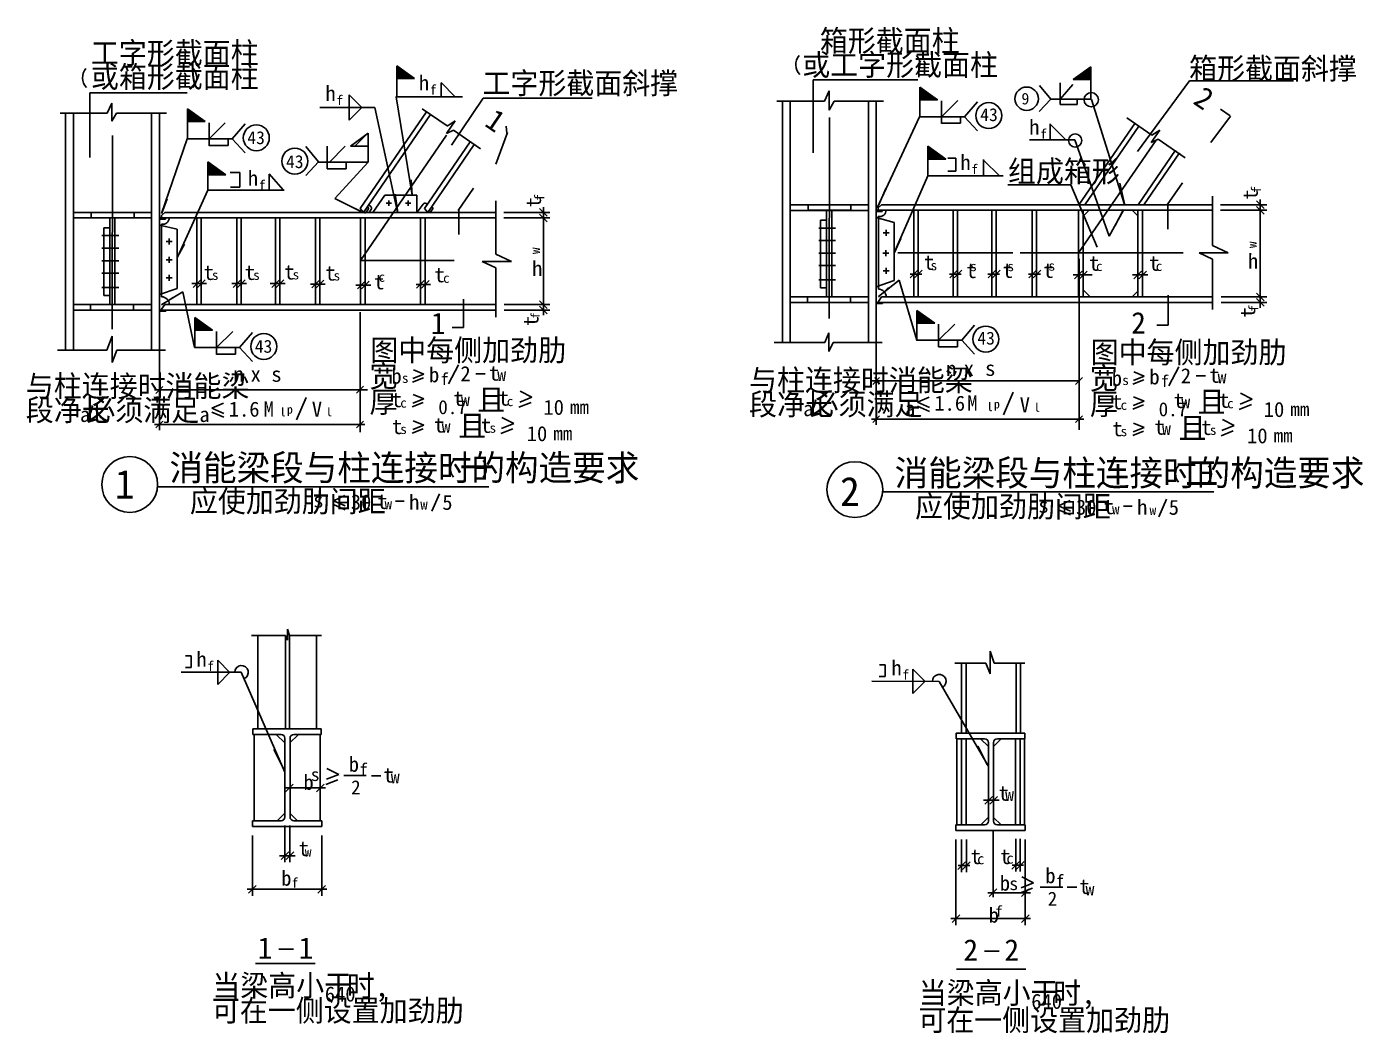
# Model space of a CAD drawing. Header units: metres. Extents: x 2018 to 12105, y 9295 to 13977.
# Drawn here: x 2018 to 8233, y 9295 to 13977 of the extents above; entities that cross this region are included whole.
import ezdxf

# ---------------------------------------------------------------- set-up
doc = ezdxf.new("R2010")
doc.units = ezdxf.units.M
for name, color, linetype in [('BOR', 3, 'Continuous'), ('CENTER', 7, 'Continuous'), ('FRAMING', 2, 'Continuous'), ('HIDDEN', 3, 'Continuous'), ('Z', 4, 'Continuous')]:
    doc.layers.add(name, color=color, linetype=linetype)

# ---------------------------------------------------------------- blocks, each defined once
blk = doc.blocks.new('CC')
blk.add_line((-24.24, 0), (24.24, 0))
at = {"layer": 'FRAMING', "color": 6}
blk.add_line((-17.83, -17.83), (17.83, 17.83), dxfattribs=at)

msp = doc.modelspace()

# ---------------------------------------------------------------- hatches: boundary and pattern name
at = {"layer": 'Z'}
h = msp.add_hatch(dxfattribs=at)
h.set_pattern_fill('ANSI31')
h.paths.add_polyline_path([(3821.42, 13736.11), (3738.55, 13795.72), (3738.55, 13736.11)])
h = msp.add_hatch(dxfattribs=at)
h.set_pattern_fill('ANSI31')
h.paths.add_polyline_path([(6966.12, 13731.72), (6966.12, 13791.36), (6883.22, 13731.72)])
h = msp.add_hatch(dxfattribs=at)
h.set_pattern_fill('ANSI31')
h.paths.add_polyline_path([(6253.55, 13637.18), (6170.68, 13696.79), (6170.68, 13637.18)])
h = msp.add_hatch(dxfattribs=at)
h.set_pattern_fill('ANSI31')
h.paths.add_polyline_path([(2848.07, 13536.15), (2765.2, 13595.76), (2765.2, 13536.15)])
h = msp.add_hatch(dxfattribs=at)
h.set_pattern_fill('ANSI31', scale=50)
h.paths.add_polyline_path([(3523.43, 13422.32), (3606.34, 13422.32), (3606.34, 13481.95)])
h = msp.add_hatch(dxfattribs=at)
h.set_pattern_fill('ANSI31')
h.paths.add_polyline_path([(6291.41, 13361.54), (6208.55, 13421.15), (6208.55, 13361.54)])
h = msp.add_hatch(dxfattribs=at)
h.set_pattern_fill('ANSI31')
h.paths.add_polyline_path([(2861.11, 13288.8), (2943.98, 13288.8), (2861.11, 13348.41)])
h = msp.add_hatch(dxfattribs=at)
h.set_pattern_fill('ANSI31')
h.paths.add_polyline_path([(2882.77, 12565.65), (2799.9, 12625.26), (2799.9, 12565.65)])
h = msp.add_hatch(dxfattribs=at)
h.set_pattern_fill('ANSI31')
h.paths.add_polyline_path([(6240.1, 12597.67), (6157.23, 12657.28), (6157.23, 12597.67)])

# ---------------------------------------------------------------- linework, layer by layer
for p, q in [((3738.55, 13649.6), (3738.55, 13795.75)), ((6966.12, 13639.33), (6966.12, 13791.36)), ((3945.13, 13717.05), (4010.9, 13651.71)), ((3945.15, 13717.03), (3945.15, 13651.71)), ((5675.17, 13390.62), (5675.17, 13730)), ((5675.17, 13730), (6161.3, 13730)), ((5728.44, 13631.59), (5749.1, 13679.64)), ((5749.1, 13679.64), (5749.1, 13589.06)), ((6170.68, 13558.35), (6170.68, 13696.82)), ((6726.6, 13703.68), (6780.29, 13640.75)), ((6823.75, 13715.53), (6823.75, 13640.91)), ((6824.11, 13640.51), (6882.43, 13708.51)), ((7183.68, 13397.42), (7424.35, 13725.32)), ((7424.35, 13725.32), (7908.35, 13725.32)), ((2312.4, 13369.38), (2312.4, 13670.29)), ((2312.4, 13670.29), (2764.24, 13670.29)), ((2392.5, 13574.44), (2414.79, 13622.1)), ((2414.79, 13622.1), (2414.79, 13537.5)), ((3517.44, 13661.03), (3517.44, 13602.77)), ((3517.44, 13661.03), (3575.45, 13602.75)), ((3735.14, 13651.64), (4044.9, 13651.64)), ((3810.92, 13193.66), (3735.92, 13651.77)), ((3993.09, 13425.67), (4139.89, 13645.71)), ((4139.89, 13645.71), (4647.53, 13645.71)), ((5506.23, 13631.59), (5728.44, 13631.59)), ((5749.1, 13589.06), (5772.29, 13631.59)), ((5772.29, 13631.59), (6001.7, 13631.59)), ((6271.71, 13558.35), (6346.97, 13633.51)), ((6271.71, 13632.98), (6271.71, 13558.35)), ((6438.89, 13628.27), (6379.23, 13558.35)), ((6780.29, 13640.75), (6726.35, 13582.25)), ((6966.05, 13639.57), (6779.2, 13639.57)), ((6824.11, 13640.51), (6824.11, 13616.23)), ((6824.11, 13616.23), (6903.09, 13616.23)), ((6903.09, 13616.23), (6903.09, 13639.31)), ((7121.66, 13154.77), (6969.12, 13638.96)), ((2173.41, 13574.44), (2392.5, 13574.44)), ((2414.79, 13537.5), (2436.11, 13574.44)), ((2436.11, 13574.44), (2668.88, 13574.44)), ((2765.2, 13455.12), (2765.2, 13595.79)), ((3637.13, 13601.72), (3381.5, 13601.72)), ((3517.44, 13542.32), (3575.45, 13600.6)), ((3517.44, 13542.32), (3517.44, 13600.58)), ((3743.09, 13115.18), (3637.13, 13601.72)), ((3973.97, 13515.52), (3856.8, 13595.79)), ((5973.3, 13134.05), (6169.56, 13558.35)), ((6169.56, 13558.35), (6379.23, 13558.35)), ((6271.95, 13558.43), (6271.95, 13526.94)), ((6359.82, 13527.89), (6359.82, 13558.43)), ((6379.23, 13558.35), (6439.16, 13493.35)), ((7250.34, 13473.14), (7133.16, 13553.41)), ((2866.23, 13455.12), (2941.49, 13530.28)), ((2866.23, 13529.74), (2866.23, 13455.12)), ((3033.4, 13525.04), (2973.75, 13455.12)), ((4011.21, 13539.03), (3969.67, 13480.94)), ((3969.67, 13480.94), (4002.9, 13496.16)), ((3973.58, 13515.27), (4011.21, 13539.03)), ((4128.1, 13409.93), (4002.5, 13495.97)), ((6271.95, 13527.89), (6359.82, 13527.89)), ((6777.18, 13523.33), (6852.05, 13448.95)), ((6777.21, 13525.11), (6777.21, 13450.48)), ((7287.57, 13496.65), (7246.03, 13438.56)), ((7249.94, 13472.88), (7287.57, 13496.65)), ((2644.75, 13109), (2764.08, 13455.12)), ((2764.08, 13455.12), (2973.75, 13455.12)), ((2866.47, 13455.2), (2866.47, 13423.7)), ((2866.47, 13424.66), (2954.34, 13424.66)), ((2954.34, 13424.66), (2954.34, 13455.2)), ((2973.75, 13455.12), (3033.68, 13390.12)), ((3606.34, 13347.6), (3606.34, 13481.95)), ((6891.93, 13451.7), (6680.86, 13451.7)), ((6891.93, 13451.7), (7050.66, 13003.65)), ((7246.03, 13438.56), (7278.86, 13453.59)), ((7404.46, 13367.55), (7278.86, 13453.59)), ((3315.66, 13419.39), (3375.32, 13349.47)), ((3415.72, 13421.27), (3415.72, 13346.65)), ((3424.23, 13346.04), (3499.49, 13421.21)), ((6208.55, 13282.9), (6208.55, 13421.17)), ((6300.6, 13365.8), (6338.32, 13365.8)), ((6338.32, 13365.8), (6338.32, 13304.57)), ((2861.11, 13216.9), (2861.11, 13348.44)), ((2963.77, 13299.26), (3009.12, 13299.26)), ((3009.12, 13299.26), (3009.12, 13231.29)), ((3375.32, 13349.47), (3315.38, 13284.47)), ((3372.94, 13347.18), (3605.81, 13347.18)), ((3415.83, 13347.2), (3415.83, 13316.66)), ((3415.83, 13316.66), (3503.7, 13316.66)), ((3605.81, 13347.18), (3451.32, 13178.41)), ((3503.7, 13316.66), (3503.7, 13347.2)), ((6338.32, 13304.57), (6300.6, 13304.57)), ((6467.69, 13357.08), (6542.56, 13282.7)), ((6467.72, 13358.86), (6467.72, 13284.24)), ((3145.13, 13292.56), (3211.41, 13217.76)), ((3145.29, 13291.7), (3145.29, 13217.08)), ((6051.76, 12925.1), (6208.42, 13283.03)), ((6558.36, 13282.9), (6208.55, 13282.9)), ((6580.17, 13241.72), (6873.23, 13241.72)), ((6873.23, 13241.72), (6995.05, 12951.04)), ((2720.18, 12905.59), (2860.47, 13217.08)), ((2860.47, 13217.08), (3215.98, 13217.08)), ((3009.12, 13231.29), (2966.29, 13231.29)), ((3572.61, 13118.06), (3451.32, 13178.41)), ((7532.03, 13189.42), (7532.03, 12959.11)), ((3689.65, 13156.69), (3715.11, 13156.69)), ((3702.36, 13169.42), (3702.36, 13143.96)), ((3778.77, 13156.69), (3804.23, 13156.69)), ((3791.59, 13169.42), (3791.59, 13143.96)), ((4199.2, 13166.7), (4199.2, 12918.83)), ((4236.63, 13113.75), (4451.12, 13113.75)), ((4421.12, 13114.75), (4421.12, 13115.75)), ((4421.12, 13113.75), (4421.12, 13087.9)), ((7050.66, 13003.65), (7117.9, 13123.71)), ((7569.46, 13149.29), (7783.95, 13149.29)), ((7569.46, 13123.44), (7783.95, 13123.44)), ((7753.95, 13150.29), (7753.95, 13151.29)), ((7753.95, 13149.29), (7753.95, 13123.44)), ((7753.95, 13122.44), (7753.95, 12721.38)), ((7753.95, 13122.44), (7753.95, 13121.44)), ((4236.63, 13087.9), (4451.12, 13087.9)), ((4421.12, 13086.9), (4421.12, 12685.84)), ((4421.12, 13086.9), (4421.12, 13085.9)), ((2681.04, 12992.32), (2681.04, 12964.47)), ((6000.12, 13017.91), (6027.97, 13017.91)), ((6014.08, 13031.88), (6014.08, 13004.03)), ((2667.07, 12978.36), (2694.93, 12978.36)), ((6013.24, 12938.51), (6013.24, 12910.65)), ((7532.03, 12959.11), (7604.49, 12924.93)), ((2667.07, 12892.6), (2694.93, 12892.6)), ((2681.04, 12906.57), (2681.04, 12878.71)), ((4136.49, 12884.65), (4199.2, 12856.16)), ((4271.66, 12884.65), (4136.49, 12884.65)), ((4199.2, 12918.83), (4271.66, 12884.65)), ((5999.27, 12924.54), (6027.13, 12924.54)), ((6911.04, 12897.24), (6911.04, 12102.46)), ((7604.49, 12924.93), (7469.32, 12924.93)), ((7469.32, 12924.93), (7532.03, 12896.44)), ((7532.03, 12896.44), (7532.03, 12661.08)), ((2666.83, 12808.96), (2694.68, 12808.96)), ((2680.79, 12822.93), (2680.79, 12795.07)), ((4199.2, 12856.16), (4199.2, 12625.53)), ((6000.37, 12842), (6028.22, 12842)), ((6014.33, 12855.96), (6014.33, 12828.11)), ((6126.3, 12826.62), (6180.81, 12826.62)), ((6165.46, 12827.14), (6166.46, 12827.14)), ((6309.1, 12826.62), (6363.61, 12826.62)), ((6326.61, 12827.14), (6325.61, 12827.14)), ((6348.65, 12827.14), (6349.65, 12827.14)), ((6487.55, 12826.62), (6542.06, 12826.62)), ((6676.87, 12826.62), (6731.38, 12826.62)), ((6972.61, 12822.8), (6924.12, 12822.8)), ((6927.32, 12822.8), (6926.32, 12822.8)), ((6928.32, 12822.8), (6948.36, 12822.8)), ((6949.36, 12822.8), (6950.36, 12822.8)), ((7231.31, 12822.8), (7182.82, 12822.8)), ((7186.02, 12822.8), (7185.02, 12822.8)), ((7187.02, 12822.8), (7207.06, 12822.8)), ((7208.06, 12822.8), (7209.06, 12822.8)), ((2646.15, 12685.85), (2744.22, 12744.24)), ((2744.22, 12744.24), (2798.78, 12484.62)), ((2785.44, 12782.68), (2833.93, 12782.68)), ((2853.97, 12782.68), (2805.48, 12782.68)), ((2808.68, 12782.68), (2807.68, 12782.68)), ((2809.68, 12782.68), (2829.73, 12782.68)), ((2811.61, 12782.68), (2810.61, 12782.68)), ((2812.61, 12782.68), (2832.66, 12782.68)), ((2830.73, 12782.68), (2831.73, 12782.68)), ((2833.66, 12782.68), (2834.66, 12782.68)), ((2972.42, 12782.68), (3020.91, 12782.68)), ((3040.95, 12782.68), (2992.46, 12782.68)), ((2995.67, 12782.68), (2994.67, 12782.68)), ((2996.67, 12782.68), (3016.71, 12782.68)), ((2998.6, 12782.68), (2997.6, 12782.68)), ((2999.6, 12782.68), (3019.64, 12782.68)), ((3017.71, 12782.68), (3018.71, 12782.68)), ((3020.64, 12782.68), (3021.64, 12782.68)), ((3150.98, 12782.68), (3199.47, 12782.68)), ((3219.51, 12782.68), (3171.02, 12782.68)), ((3174.23, 12782.68), (3173.23, 12782.68)), ((3175.23, 12782.68), (3195.27, 12782.68)), ((3177.16, 12782.68), (3176.16, 12782.68)), ((3178.16, 12782.68), (3198.2, 12782.68)), ((3196.27, 12782.68), (3197.27, 12782.68)), ((3199.2, 12782.68), (3200.2, 12782.68)), ((3361.47, 12780.41), (3360.47, 12780.41)), ((3362.47, 12780.41), (3382.51, 12780.41)), ((3383.51, 12780.41), (3384.51, 12780.41)), ((3549.17, 12775.23), (3597.66, 12775.23)), ((3617.71, 12775.23), (3569.22, 12775.23)), ((3572.42, 12775.23), (3571.42, 12775.23)), ((3573.42, 12775.23), (3593.46, 12775.23)), ((3594.46, 12775.23), (3595.46, 12775.23)), ((3829.37, 12778.63), (3877.86, 12778.63)), ((3848.07, 12778.63), (3847.07, 12778.63)), ((3895.73, 12778.63), (3847.24, 12778.63)), ((3849.07, 12778.63), (3869.11, 12778.63)), ((3870.11, 12778.63), (3871.11, 12778.63)), ((5978.97, 12721.87), (6075.28, 12797.61)), ((6075.28, 12797.61), (6157.23, 12518.83)), ((4238.97, 12684.84), (4451.12, 12684.84)), ((4421.12, 12685.84), (4421.12, 12686.84)), ((4421.12, 12684.84), (4421.12, 12658.99)), ((5967.87, 12700.99), (5967.87, 12302.44)), ((5967.87, 12700.99), (5967.87, 12124.52)), ((7571.8, 12720.38), (7783.95, 12720.38)), ((7571.8, 12694.53), (7783.95, 12694.53)), ((7753.95, 12721.38), (7753.95, 12722.38)), ((7753.95, 12720.38), (7753.95, 12694.53)), ((7753.95, 12693.53), (7753.95, 12692.53)), ((2635.04, 12665.45), (2635.04, 12099.95)), ((2635.04, 12665.45), (2635.04, 12260.59)), ((2799.9, 12484.62), (2799.9, 12625.29)), ((3569.28, 12649.23), (3569.28, 12091.19)), ((4238.97, 12658.99), (4451.12, 12658.99)), ((4421.12, 12657.99), (4421.12, 12656.99)), ((6157.23, 12518.83), (6157.23, 12657.3)), ((2900.93, 12484.62), (2976.18, 12559.78)), ((2900.93, 12559.24), (2900.93, 12484.62)), ((3068.1, 12554.54), (3008.44, 12484.62)), ((5728.77, 12508.48), (5747.61, 12553.17)), ((5747.61, 12553.17), (5747.61, 12466.65)), ((6258.26, 12518.83), (6333.51, 12594)), ((6258.26, 12593.46), (6258.26, 12518.83)), ((6425.43, 12588.75), (6365.77, 12518.83)), ((2390.46, 12472.94), (2416.34, 12537.92)), ((2416.34, 12537.92), (2416.34, 12415.07)), ((5493.98, 12508.48), (5728.77, 12508.48)), ((5747.61, 12466.65), (5768.31, 12508.48)), ((5768.31, 12508.48), (5996.06, 12508.48)), ((6156.11, 12518.83), (6365.77, 12518.83)), ((6258.5, 12518.91), (6258.5, 12487.42)), ((6346.37, 12488.37), (6346.37, 12518.91)), ((6365.77, 12518.83), (6425.71, 12453.83)), ((2161.15, 12472.94), (2390.46, 12472.94)), ((2416.34, 12415.07), (2437.05, 12472.94)), ((2437.05, 12472.94), (2663.23, 12472.94)), ((2798.78, 12484.62), (3008.44, 12484.62)), ((2901.17, 12484.7), (2901.17, 12453.2)), ((2901.17, 12454.16), (2989.04, 12454.16)), ((2989.04, 12454.16), (2989.04, 12484.7)), ((3008.44, 12484.62), (3068.38, 12419.62)), ((6258.5, 12488.37), (6346.37, 12488.37)), ((3816.07, 12381.53), (3865.15, 12361.18)), ((7165.38, 12371.6), (7214.46, 12351.24)), ((3863.02, 12344.22), (3812.26, 12323.94)), ((3865.15, 12361.18), (3814.38, 12340.89)), ((5968.77, 12329.44), (6151.94, 12329.44)), ((6131.02, 12329.44), (6910.02, 12329.44)), ((7212.33, 12334.29), (7161.56, 12314)), ((7214.46, 12351.24), (7163.69, 12330.96)), ((2635.94, 12287.59), (3603.01, 12287.59)), ((3864.14, 12245.89), (3813.37, 12225.6)), ((3815.07, 12266.24), (3864.14, 12245.89)), ((4367.09, 12253.91), (4310.69, 12231.37)), ((4312.56, 12282.1), (4367.09, 12253.91)), ((6160.06, 12230.27), (6214.17, 12254.33)), ((7164.37, 12256.31), (7213.45, 12235.95)), ((7716.4, 12243.97), (7659.99, 12221.43)), ((7661.87, 12272.16), (7716.4, 12243.97)), ((2879.56, 12202.52), (2933.67, 12226.57)), ((2934.67, 12178.28), (2879.56, 12202.52)), ((2934.67, 12160.24), (2879.56, 12184.47)), ((3862.02, 12228.93), (3811.25, 12208.65)), ((4363.34, 12229.5), (4306.93, 12206.96)), ((6215.17, 12206.04), (6160.06, 12230.27)), ((6215.17, 12188), (6160.06, 12212.23)), ((7211.32, 12219), (7160.56, 12198.71)), ((7213.45, 12235.95), (7162.68, 12215.67)), ((7712.64, 12219.57), (7656.24, 12197.03)), ((2635.94, 12126.95), (3575.24, 12126.95)), ((3864.14, 12123.34), (3813.37, 12103.06)), ((3815.07, 12143.7), (3864.14, 12123.34)), ((4282.69, 12131.36), (4226.28, 12108.83)), ((4228.16, 12159.55), (4282.69, 12131.36)), ((5968.77, 12151.52), (6889.2, 12151.52)), ((7164.37, 12133.77), (7213.45, 12113.41)), ((7631.99, 12121.43), (7575.59, 12098.89)), ((7577.46, 12149.62), (7631.99, 12121.43)), ((3862.02, 12106.39), (3811.25, 12086.1)), ((4278.93, 12106.96), (4222.52, 12084.42)), ((7211.32, 12096.45), (7160.56, 12076.17)), ((7213.45, 12113.41), (7162.68, 12093.12)), ((7628.24, 12097.02), (7571.83, 12074.48)), ((3444.1, 11772.39), (3498.21, 11796.45)), ((3499.21, 11748.16), (3444.1, 11772.39)), ((3499.21, 11730.12), (3444.1, 11754.35)), ((6815.73, 11748.46), (6869.84, 11772.52)), ((6870.84, 11724.23), (6815.73, 11748.46)), ((6870.84, 11706.19), (6815.73, 11730.42)), ((3063.33, 11144.73), (3221.51, 11144.73)), ((3221.51, 11144.73), (3231.3, 11123.85)), ((3231.3, 11123.85), (3230.96, 11174.65)), ((3230.96, 11174.65), (3240.02, 11144.73)), ((3240.02, 11144.73), (3388.71, 11144.73)), ((6497.69, 11071.65), (6516.95, 11016.38)), ((6498.03, 10966.68), (6497.69, 11071.65)), ((2782.49, 11050.34), (2756.7, 11050.27)), ((2782.49, 10995.78), (2782.49, 11050.34)), ((2906.57, 11030.48), (2963.3, 10973.57)), ((2906.57, 10973.57), (2906.57, 11030.48)), ((6010.52, 11009.43), (5982.87, 11009.43)), ((6010.52, 10954.87), (6010.52, 11009.43)), ((6334.39, 11016.38), (6477.3, 11016.38)), ((6477.3, 11016.38), (6498.03, 10966.68)), ((6516.95, 11016.38), (6659.77, 11016.38)), ((2735.83, 10974.35), (3015.21, 10974.12)), ((2756.03, 10995.92), (2782.49, 10995.78)), ((2906.57, 10917.61), (2963.3, 10974.52)), ((2906.57, 10974.52), (2906.57, 10917.61)), ((3015.21, 10974.12), (3218.83, 10509.35)), ((5982.2, 10954.87), (6010.52, 10954.87)), ((6138.5, 10988.41), (6195.23, 10931.5)), ((6138.5, 10931.5), (6138.5, 10988.41)), ((5948.51, 10932.12), (6260.55, 10932.05)), ((6138.5, 10875.54), (6195.23, 10932.45)), ((6138.5, 10932.45), (6138.5, 10875.54)), ((6260.55, 10932.05), (6488.23, 10539.39)), ((3414.36, 10527.07), (3468.89, 10498.88)), ((3465.13, 10474.47), (3408.73, 10451.93)), ((3468.89, 10498.88), (3412.48, 10476.34)), ((3241.07, 10436.39), (3382.01, 10436.39)), ((6490.07, 10378.95), (6489.07, 10378.95)), ((6491.07, 10378.95), (6514.87, 10378.95)), ((6515.87, 10378.95), (6516.87, 10378.95)), ((3218.67, 10260.89), (3218.67, 10090.94)), ((3242.32, 10260.89), (3242.32, 10090.94)), ((3067.99, 10215.32), (3067.99, 9934.69)), ((3389.92, 10215.32), (3389.92, 9934.69)), ((6339.05, 10195.6), (6339.05, 9798.08)), ((6365.02, 10195.73), (6365.02, 10044.95)), ((6387.76, 10195.73), (6387.76, 10044.95)), ((6512.51, 10241.37), (6512.51, 9927.41)), ((6617.12, 10199.52), (6617.12, 10046.84)), ((6637.97, 10199.52), (6637.97, 10046.84)), ((6660.97, 10195.6), (6660.97, 9798.08)), ((3217.67, 10120.94), (3216.67, 10120.94)), ((3218.67, 10120.94), (3242.32, 10120.94)), ((3243.32, 10120.94), (3244.32, 10120.94)), ((6348.46, 10074.95), (6389.26, 10074.95)), ((6364.02, 10074.95), (6363.02, 10074.95)), ((6404, 10074.95), (6363.52, 10074.95)), ((6365.02, 10074.95), (6387.76, 10074.95)), ((6388.76, 10074.95), (6389.76, 10074.95)), ((6599.81, 10076.84), (6641.37, 10076.84)), ((6652.83, 10076.84), (6613.73, 10076.84)), ((6616.12, 10076.84), (6615.12, 10076.84)), ((6617.12, 10076.84), (6637.97, 10076.84)), ((6638.97, 10076.84), (6639.97, 10076.84)), ((6644.67, 10022.64), (6699.2, 9994.45)), ((3068.99, 9964.69), (3388.92, 9964.69)), ((6510.26, 9948.32), (6659.97, 9948.32)), ((6695.44, 9970.04), (6639.04, 9947.5)), ((6699.2, 9994.45), (6642.79, 9971.91)), ((6340.05, 9828.08), (6659.97, 9828.08))]:
    msp.add_line(p, q)
msp.add_lwpolyline([(7079.22, 13052.93), (7117.9, 13126.26)])
for centre, radius in [((6667.72, 13642.29), 54.31), ((6491.28, 13563.77), 60.34), ((6967.9, 13637.54), 33.18), ((3085.79, 13460.53), 60.34), ((6893.18, 13448.13), 30.64), ((3264.99, 13352.01), 60.34), ((6477.82, 12524.25), 60.34), ((3120.49, 12490.03), 60.34)]:
    msp.add_circle(centre, radius)
for centre, radius, start, end in [((5660.05, 13799.92), 65.85, 139.31, 223.63), ((6105.65, 13799.92), 65.85, 316.37, 40.69), ((2343.71, 13740.22), 65.85, 139.31, 223.63), ((2742.88, 13740.22), 65.85, 316.37, 40.69), ((3017.24, 10974.14), 31.44, 290.25, 180), ((6261.28, 10932.48), 31.8, 298.57, 180.77)]:
    msp.add_arc(centre, radius, start, end)
at = {"layer": 'BOR'}
for centre in [(2497.23, 11847.83), (5868.87, 11823.9)]:
    msp.add_circle(centre, 129.85, dxfattribs=at)
at = {"layer": 'CENTER'}
for p, q in [((5750.49, 13554.53), (5749.03, 12619.42)), ((2417.62, 13471.78), (2416.19, 12569.87)), ((3570.11, 12889.6), (3969.56, 13472.98)), ((6908.05, 12925.14), (7269.09, 13449.12)), ((3569.62, 12889.6), (4006.15, 12889.6)), ((6068.2, 12925.14), (6602.63, 12925.14)), ((6636.82, 12925.14), (7394.95, 12925.14))]:
    msp.add_line(p, q, dxfattribs=at)
at = {"layer": 'FRAMING'}
for p, q in [((5532.25, 13631.59), (5532.25, 12506.84)), ((5968.19, 13631.59), (5968.19, 12506.84)), ((2199.42, 13574.44), (2199.42, 12471.29)), ((2235.87, 13574.44), (2235.87, 12471.29)), ((2598.91, 13574.44), (2598.91, 12471.29)), ((2635.36, 13574.44), (2635.36, 12471.29)), ((3877.25, 13581.71), (3568.83, 13132.3)), ((3895.75, 13568.89), (3583.85, 13113.8)), ((4253.9, 13485.93), (4198.95, 13338.28)), ((4250.48, 13482.52), (4248.13, 13514.31)), ((7170.46, 13527.86), (6910.69, 13149.34)), ((4080.87, 13441.94), (3867.92, 13131.17)), ((4099.43, 13429.22), (3883.34, 13113.8)), ((7378.68, 13391), (7213.12, 13149.34)), ((3627.77, 13113.74), (3683.41, 13193.66)), ((3832.24, 13193.66), (3683.41, 13193.66)), ((3832.24, 13113.74), (3832.24, 13193.66)), ((4095.58, 13225.59), (4024.87, 13122.54)), ((2236.32, 13113.42), (2597.96, 13113.42)), ((2311.3, 13113.4), (2517.93, 13113.4)), ((2318.27, 13087.61), (2318.27, 13113.4)), ((2517.93, 13113.4), (2517.93, 13087.61)), ((2644.95, 13098.95), (2659.88, 13113.8)), ((2659.76, 13113.8), (4199.2, 13113.8)), ((3584.42, 13113.44), (3568.83, 13132.3)), ((3609.51, 13133.5), (3596.12, 13113.44)), ((3601.58, 13139.66), (3609.51, 13133.5)), ((3607.84, 13148.73), (3618.03, 13140.84)), ((3620.13, 13127.23), (3611.34, 13114.55)), ((3861.56, 13152.43), (3833.49, 13113.91)), ((3884.1, 13113.38), (3867.92, 13131.17)), ((3881.54, 13150.69), (3875.13, 13154.9)), ((3908.1, 13133.47), (3894.71, 13113.4)), ((3900.56, 13139.32), (3908.1, 13133.47)), ((4027.67, 13124.89), (4027.67, 13010.07)), ((5644.13, 13148.94), (5850.76, 13148.94)), ((5651.09, 13123.15), (5651.09, 13148.94)), ((5850.76, 13123.15), (5651.09, 13123.15)), ((5737.13, 13122.43), (5737.13, 12720.55)), ((5761.02, 13122.43), (5761.02, 12720.55)), ((5850.76, 13148.94), (5850.76, 13123.15)), ((5968.19, 13123.92), (5996.44, 13123.92)), ((5996.44, 13118.34), (5968.19, 13118.34)), ((5977.77, 13134.49), (5992.7, 13149.34)), ((5977.77, 13123.97), (5977.77, 13134.49)), ((5978.04, 13123.93), (7532.03, 13123.93)), ((5992.59, 13149.34), (7532.03, 13149.34)), ((5996.44, 13123.92), (5996.44, 13118.34)), ((6142.38, 13123.93), (6142.38, 12721.29)), ((6162.65, 13123.93), (6162.65, 12721.18)), ((6325.99, 13123.93), (6325.99, 12721.29)), ((6346.26, 13123.93), (6346.26, 12721.18)), ((6505.26, 13123.93), (6505.26, 12721.29)), ((6525.53, 13123.93), (6525.53, 12721.18)), ((6693.53, 13123.93), (6693.53, 12721.29)), ((6713.8, 13123.93), (6713.8, 12721.18)), ((6909.38, 13123.93), (6909.38, 12721.29)), ((6931.14, 13123.93), (6931.14, 12721.18)), ((6957.56, 13123.83), (6931.39, 13097.68)), ((7158.17, 13123.83), (7184.21, 13097.81)), ((7184.21, 13123.93), (7184.21, 12720.31)), ((7206.97, 13123.93), (7206.97, 12720.31)), ((2236.32, 13087.49), (2597.96, 13087.49)), ((2517.93, 13087.61), (2318.27, 13087.61)), ((2404.3, 13086.89), (2404.3, 12685.01)), ((2428.19, 13086.89), (2428.19, 12685.01)), ((2635.16, 13054.29), (2718.63, 13036.28)), ((2636.06, 13088.38), (2663.61, 13088.38)), ((2663.61, 13082.8), (2636.08, 13082.8)), ((2644.95, 13088.43), (2644.95, 13098.95)), ((2645.07, 13058.97), (2645.07, 13054.54)), ((2645.21, 13088.39), (4199.2, 13088.39)), ((2663.61, 13088.38), (2663.61, 13082.8)), ((2809.55, 13088.39), (2809.55, 12685.75)), ((2829.82, 13088.39), (2829.82, 12685.64)), ((2995.95, 13088.39), (2995.95, 12684.77)), ((3016.22, 13088.39), (3016.22, 12684.77)), ((3175.22, 13088.39), (3175.22, 12684.77)), ((3195.49, 13088.39), (3195.49, 12684.77)), ((3360.7, 13088.39), (3360.7, 12685.75)), ((3380.98, 13088.39), (3380.98, 12685.64)), ((3570.16, 13084.99), (3570.16, 12684.77)), ((3591.91, 13084.99), (3591.91, 12684.77)), ((3848.88, 13088.39), (3848.88, 12684.77)), ((3871.64, 13088.39), (3871.64, 12684.77)), ((5709.44, 13077.67), (5709.44, 12762.44)), ((5737.65, 13077.67), (5709.44, 13077.67)), ((5967.98, 13089.83), (6051.45, 13066.42)), ((5977.89, 13094.51), (5977.89, 13090.08)), ((6051.45, 13066.42), (6051.45, 12796.82)), ((2368.29, 13005.33), (2446.39, 13005.33)), ((2376.61, 13042.13), (2376.61, 12726.9)), ((2404.82, 13042.13), (2376.61, 13042.13)), ((2718.63, 13036.28), (2718.63, 12760.13)), ((5701.12, 13040.88), (5779.22, 13040.88)), ((2368.29, 12947.01), (2446.39, 12947.01)), ((5701.12, 12982.56), (5779.22, 12982.56)), ((2368.29, 12888.69), (2446.39, 12888.69)), ((5701.12, 12924.24), (5779.22, 12924.24)), ((5701.12, 12865.92), (5779.22, 12865.92)), ((2368.29, 12830.37), (2446.39, 12830.37)), ((6125.69, 12809.31), (6161.36, 12844.98)), ((6181.85, 12844.98), (6146.18, 12809.31)), ((6309.77, 12809.31), (6345.44, 12844.98)), ((6365.48, 12844.98), (6329.82, 12809.31)), ((6488.6, 12809.31), (6524.27, 12844.98)), ((6544.31, 12844.98), (6508.64, 12809.31)), ((6677.46, 12809.31), (6713.13, 12844.98)), ((6733.17, 12844.98), (6697.51, 12809.31)), ((6949.09, 12840.64), (6913.42, 12804.97)), ((7224.9, 12840.64), (7189.23, 12804.97)), ((2368.29, 12763.53), (2446.39, 12763.53)), ((2635.16, 12731.36), (2718.63, 12760.13)), ((2791.85, 12764.85), (2827.52, 12800.52)), ((2847.56, 12800.52), (2811.89, 12764.85)), ((2978.83, 12764.85), (3014.5, 12800.52)), ((3034.54, 12800.52), (2998.87, 12764.85)), ((3157.39, 12764.85), (3193.06, 12800.52)), ((3213.1, 12800.52), (3177.43, 12764.85)), ((3555.58, 12757.4), (3591.25, 12793.07)), ((3611.3, 12793.07), (3575.63, 12757.4)), ((3831.23, 12760.8), (3866.9, 12796.47)), ((3889.32, 12796.47), (3853.65, 12760.8)), ((5701.12, 12799.07), (5779.22, 12799.07)), ((5709.44, 12762.44), (5736.56, 12762.44)), ((5967.98, 12766.9), (6051.45, 12796.82)), ((5978.16, 12766.46), (5978.16, 12756.58)), ((6963.19, 12720.94), (6931.14, 12752.97)), ((7157.52, 12720.29), (7183.56, 12746.32)), ((2235.96, 12684.5), (2599.19, 12684.5)), ((2315.67, 12685.03), (2515.33, 12685.03)), ((2315.67, 12659.23), (2315.67, 12685.03)), ((2376.61, 12726.9), (2403.73, 12726.9)), ((2515.33, 12685.03), (2515.33, 12659.23)), ((2645.33, 12730.92), (2645.33, 12721.04)), ((2645.33, 12663.1), (2659.79, 12684.74)), ((2659.79, 12684.74), (2659.82, 12684.77)), ((2659.82, 12684.77), (4199.2, 12684.77)), ((4049.95, 12709.47), (4049.95, 12578.36)), ((5648.5, 12694.77), (5648.5, 12720.57)), ((5648.5, 12720.57), (5848.16, 12720.57)), ((5848.16, 12694.77), (5648.5, 12694.77)), ((5848.16, 12720.57), (5848.16, 12694.77)), ((5968.19, 12694.96), (5997.96, 12694.96)), ((5997.96, 12689.3), (5968.19, 12689.3)), ((5977.89, 12694.9), (7532.03, 12694.9)), ((5978.16, 12698.64), (5992.62, 12720.28)), ((5978.16, 12694.96), (5978.16, 12698.64)), ((5992.62, 12720.28), (5992.64, 12720.31)), ((5992.64, 12720.31), (7532.03, 12720.31)), ((5997.96, 12694.96), (5997.96, 12689.3)), ((2235.96, 12659.03), (2599.19, 12659.03)), ((2515.33, 12659.23), (2315.67, 12659.23)), ((2636.06, 12659.42), (2665.13, 12659.42)), ((2665.13, 12653.75), (2636.19, 12653.75)), ((2645.07, 12659.36), (4199.2, 12659.36)), ((2645.33, 12659.42), (2645.33, 12663.1)), ((2665.13, 12659.42), (2665.13, 12653.75)), ((4049.09, 12578.19), (3997.2, 12578.19)), ((3552.34, 12272.82), (3584.45, 12304.92)), ((6894.99, 12313.56), (6927.09, 12345.67)), ((2626.36, 11837.47), (4166.78, 11837.47)), ((5998, 11813.54), (7538.42, 11813.54)), ((3093.19, 10711.37), (3093.19, 11144.73)), ((3365.94, 10711.37), (3365.94, 11144.73)), ((6364.24, 10691.66), (6364.24, 11016.38)), ((6639.38, 10692.85), (6639.38, 11017.57)), ((3068.99, 10711.37), (3068.99, 10684.89)), ((3068.99, 10711.37), (3387.33, 10711.37)), ((3073.36, 10711.37), (3384.88, 10711.37)), ((3387.33, 10711.37), (3387.33, 10684.89)), ((6340.05, 10691.66), (6340.05, 10665.17)), ((6340.05, 10691.66), (6658.38, 10691.66)), ((6344.42, 10691.66), (6655.94, 10691.66)), ((6658.38, 10691.66), (6658.38, 10665.17)), ((3068.99, 10684.89), (3200.81, 10684.89)), ((3075.57, 10684.89), (3075.57, 10283.62)), ((3218.3, 10645.27), (3179.76, 10683.65)), ((3218.47, 10667.23), (3218.47, 10300.49)), ((3242.44, 10645.27), (3280.98, 10683.65)), ((3242.58, 10667.23), (3242.58, 10300.49)), ((3260.24, 10684.89), (3387.33, 10684.89)), ((3382.88, 10684.89), (3382.88, 10283.62)), ((6340.05, 10665.17), (6471.87, 10665.17)), ((6342.83, 10665.17), (6342.83, 10263.9)), ((6489.52, 10629.44), (6453.76, 10665.17)), ((6489.52, 10647.51), (6489.52, 10280.77)), ((6513.47, 10629.38), (6549.28, 10665.17)), ((6513.64, 10647.51), (6513.64, 10280.77)), ((6531.3, 10665.17), (6658.38, 10665.17)), ((6657.73, 10665.17), (6657.73, 10263.9)), ((3218.33, 10318.21), (3184.63, 10284.53)), ((3242.41, 10318.21), (3276.12, 10284.53)), ((3068.04, 10283.62), (3068.04, 10257.13)), ((3068.04, 10283.62), (3200.81, 10283.62)), ((3068.04, 10257.13), (3390.01, 10257.13)), ((3260.24, 10283.62), (3390.01, 10283.62)), ((3390.01, 10283.62), (3390.01, 10257.13)), ((6339.1, 10263.9), (6339.1, 10237.41)), ((6339.1, 10263.9), (6471.87, 10263.9)), ((6488.35, 10298.21), (6454.02, 10263.9)), ((6513.47, 10299.31), (6548.91, 10263.9)), ((6531.3, 10263.9), (6661.07, 10263.9)), ((6661.07, 10263.9), (6661.07, 10237.41)), ((6339.1, 10237.41), (6661.07, 10237.41)), ((6347.18, 10057.11), (6382.85, 10092.78)), ((6405.6, 10092.78), (6369.93, 10057.11)), ((6599.29, 10059.01), (6634.96, 10094.68)), ((6655.81, 10094.68), (6620.14, 10059.01)), ((3081.93, 9619.66), (3359.39, 9619.66)), ((6341.49, 9593.61), (6663.85, 9593.61))]:
    msp.add_line(p, q, dxfattribs=at)
for centre, radius, start, end in [((3581.54, 13100.42), 15, 31.86, 63.48), ((3611.91, 13132.93), 10, 325.28, 52.24), ((3869.64, 13146.54), 10, 56.7, 143.91), ((5983.35, 13125.12), 31.09, 259.89, 357.81), ((2650.52, 13089.58), 31.09, 259.89, 357.81), ((5978.16, 12720.28), 36.3, 0.04, 90), ((2645.33, 12684.74), 36.3, 0.04, 90), ((3200.81, 10667.23), 17.66, 0, 90), ((3260.24, 10667.23), 17.66, 90, 180), ((6471.87, 10647.51), 17.66, 0, 90), ((6531.3, 10647.51), 17.66, 90, 180), ((3200.81, 10301.27), 17.66, 270, 0), ((3260.24, 10301.27), 17.66, 180, 270), ((6471.87, 10281.55), 17.66, 270, 0), ((6531.3, 10281.55), 17.66, 180, 270)]:
    msp.add_arc(centre, radius, start, end, dxfattribs=at)
at = {"layer": 'HIDDEN'}
for p, q in [((5568.7, 13631.59), (5568.7, 12506.84)), ((5931.74, 13631.59), (5931.74, 12506.84)), ((7189.08, 13515.1), (6938.41, 13149.34)), ((7360.11, 13403.72), (7185.81, 13149.34)), ((5569.15, 13148.97), (5930.79, 13148.97)), ((5569.15, 13123.04), (5930.79, 13123.04)), ((2645.44, 13054.54), (2645.44, 12730.32)), ((5978.27, 13090.08), (5978.27, 12765.86)), ((5568.78, 12720.04), (5932.01, 12720.04)), ((5568.78, 12694.57), (5932.01, 12694.57)), ((3221.39, 10713.2), (3221.39, 11144.73)), ((3240.01, 10713.2), (3240.01, 11144.73)), ((6386.24, 10694.68), (6386.24, 11017.57)), ((6618.28, 10693.76), (6618.28, 11016.65)), ((6364.58, 10663.1), (6364.58, 10261.85)), ((6386.28, 10663.1), (6386.28, 10261.85)), ((6616.31, 10663.1), (6616.31, 10261.85)), ((6638.01, 10663.1), (6638.01, 10261.85))]:
    msp.add_line(p, q, dxfattribs=at)
at = {"layer": 'Z'}
for p, q in [((3738.52, 13795.75), (3821.42, 13736.11)), ((3821.42, 13736.11), (3738.52, 13736.11)), ((6966.12, 13791.36), (6883.22, 13731.72)), ((6170.65, 13696.82), (6253.55, 13637.18)), ((6883.22, 13731.72), (6966.12, 13731.72)), ((6253.55, 13637.18), (6170.65, 13637.18)), ((2765.17, 13595.79), (2848.07, 13536.15)), ((7616.14, 13561.53), (7523.84, 13439.37)), ((7614.33, 13562.03), (7568.66, 13594.33)), ((2848.07, 13536.15), (2765.17, 13536.15)), ((3606.34, 13481.95), (3523.43, 13422.32)), ((3523.43, 13422.32), (3606.34, 13422.32)), ((6208.51, 13421.17), (6291.41, 13361.54)), ((6291.41, 13361.54), (6208.51, 13361.54)), ((2861.08, 13348.44), (2943.98, 13288.8)), ((2943.98, 13288.8), (2861.08, 13288.8)), ((7391.51, 13251.46), (7320.8, 13148.41)), ((7323.6, 13150.76), (7323.6, 13035.94)), ((7326.33, 12727.95), (7326.33, 12588.49)), ((2799.86, 12625.29), (2882.77, 12565.65)), ((6157.19, 12657.3), (6240.1, 12597.67)), ((2882.77, 12565.65), (2799.86, 12565.65)), ((6240.1, 12597.67), (6157.19, 12597.67)), ((7326.31, 12588.22), (7272.62, 12588.22)), ((4026.21, 12404.79), (3979.93, 12316.63)), ((7375.52, 12394.86), (7329.24, 12306.69)), ((4106.28, 12362.68), (4150.49, 12362.68)), ((7455.59, 12352.75), (7499.8, 12352.75)), ((3318.3, 12252.33), (3273.13, 12147.78)), ((6605.42, 12276.79), (6560.26, 12172.23)), ((3732.39, 11770.86), (3772.76, 11770.86)), ((3937.01, 11805.04), (3901.49, 11723.54)), ((7118.18, 11746.92), (7158.56, 11746.92)), ((7318.09, 11779.43), (7282.58, 11697.93)), ((3492.03, 10493.51), (3596.74, 10493.51)), ((3621.06, 10492.67), (3665.27, 10492.67)), ((6730.6, 9975.18), (6835.32, 9975.18)), ((6856.24, 9974.34), (6900.45, 9974.34)), ((3190.02, 9685.5), (3258.23, 9685.5)), ((6471.75, 9676.25), (6539.95, 9676.25))]:
    msp.add_line(p, q, dxfattribs=at)
for points in [[(3805.86, 13264.58), (3810.76, 13193.97)], [(7101.22, 13249.26), (7122.8, 13153.01)], [(2672.1, 13176.18), (2646.35, 13110.26)], [(3730.92, 13198.26), (3743.44, 13111.83)], [(6013.12, 13224.86), (5979.18, 13145.8)], [(3513.39, 13147.78), (3572.9, 13117.58)], [(6082.29, 12992.01), (6052.46, 12926.5)], [(2752.22, 12965.67), (2719.24, 12906.35)], [(6024.52, 12764.62), (5978.34, 12719.21)], [(2698.8, 12717.33), (2645.51, 12683.67)], [(6441.07, 10630.15), (6483.92, 10545.87)], [(3167.09, 10614.24), (3217.49, 10516.82)]]:
    msp.add_lwpolyline(points, dxfattribs=at)
for centre, start, end in [((4047.62, 11920.77), 139.94, 220.06), ((4095.6, 11920.77), 319.94, 40.06), ((7419.25, 11896.83), 139.94, 220.06), ((7467.24, 11896.83), 319.94, 40.06)]:
    msp.add_arc(centre, 59.47, start, end, dxfattribs=at)

# ---------------------------------------------------------------- block references
for p, rotation in [((4421.12, 13113.75), 270), ((7753.95, 13149.29), 270), ((7753.95, 13123.44), 90), ((7753.95, 13123.44), 90), ((4421.12, 13087.9), 90), ((4421.12, 13087.9), 90), ((3382.51, 12780.41), 180), ((7753.95, 12720.38), 270), ((7753.95, 12720.38), 270), ((4421.12, 12684.84), 270), ((4421.12, 12684.84), 270), ((4421.12, 12658.99), 90), ((7753.95, 12694.53), 90), ((3240.07, 10436.39), 180), ((6514.87, 10378.95), 180), ((3242.32, 10120.94), 180), ((3242.32, 10120.94), 180), ((3067.99, 9964.69), 180), ((6511.53, 9948.32), 180), ((6339.05, 9828.08), 180)]:
    msp.add_blockref('CC', p, dxfattribs=dict(rotation=rotation))
for p in [(6907.86, 12822.8), (7184.31, 12822.8), (3362.47, 12780.41), (3383.01, 10436.39), (6491.07, 10378.95), (3218.67, 10120.94), (3389.92, 9964.69), (6660.97, 9948.32), (6660.97, 9828.08)]:
    msp.add_blockref('CC', p)
at = {"xscale": 0.9, "yscale": 0.9, "zscale": 0.9, "rotation": 180}
for p in [(5967.87, 12329.44), (2635.04, 12287.59), (2635.04, 12126.95), (5967.87, 12151.52)]:
    msp.add_blockref('CC', p, dxfattribs=at)
at = {"xscale": 0.9, "yscale": 0.9, "zscale": 0.9}
for p in [(3568.39, 12126.95), (6911.04, 12151.52)]:
    msp.add_blockref('CC', p, dxfattribs=at)

# ---------------------------------------------------------------- texts
for s, height, p in [('工字形截面柱', 100, (2316.71, 13805.29)), ('箱形截面柱', 100, (5706.02, 13862.2)), ('或工字形截面柱', 100, (5624.2, 13750.12)), ('或箱形截面柱', 100, (2316.71, 13694.25)), ('箱形截面斜撑', 100, (7422.98, 13732.89)), ('h', 70, (3841.59, 13680.87)), ('工字形截面斜撑', 100, (4137.35, 13664.82)), ('h', 70, (3406.91, 13632.38)), ('h', 70, (6679.46, 13475.48)), ('h', 70, (6359.19, 13311.37)), ('组成箱形', 100, (6580.82, 13254.99)), ('h', 70, (3046.39, 13237.62)), ('t', 70, (2840.79, 12799.16)), ('t', 70, (3032.45, 12799.16)), ('t', 70, (3216.01, 12801.3)), ('t', 70, (6189.86, 12846.42)), ('t', 70, (6957.94, 12842.07)), ('t', 70, (7237.1, 12842.07)), ('s', 45, (2879.49, 12799.62)), ('s', 45, (3071.15, 12799.62)), ('s', 45, (3254.71, 12801.76)), ('t', 70, (3406.54, 12796.43)), ('s', 45, (3445.24, 12796.89)), ('t', 70, (3914.22, 12788.26)), ('c', 45, (3954.28, 12786)), ('图中每侧加劲肋', 100, (3615.93, 12422.59)), ('图中每侧加劲肋', 100, (6965.24, 12412.65)), ('与柱连接时消能梁', 100, (2014.13, 12255.9)), ('n', 70, (2979.14, 12326.52)), ('x', 70, (3059.25, 12326.37)), ('s', 70, (3155.77, 12325.66)), ('宽', 100, (3612.11, 12301.98)), ('b', 70, (3714.23, 12317.02)), ('b', 70, (3889.06, 12323.39)), ('f', 55, (3942.35, 12311.15)), ('2', 70, (4035, 12328.37)), ('t', 70, (4167.95, 12330.89)), ('w', 60, (4206.22, 12329.01)), ('与柱连接时消能梁', 100, (5376.9, 12282.99)), ('n', 70, (6292.41, 12352.03)), ('x', 70, (6375.06, 12352.88)), ('s', 70, (6474.76, 12353.28)), ('宽', 100, (6961.42, 12292.04)), ('b', 70, (7063.53, 12307.08)), ('b', 70, (7238.37, 12313.46)), ('2', 70, (7384.3, 12318.44)), ('t', 70, (7517.26, 12320.95)), ('s', 45, (3762.79, 12320.44)), ('s', 45, (7112.1, 12310.5)), ('f', 55, (7291.65, 12301.21)), ('w', 60, (7555.53, 12319.07)), ('段净长', 100, (2014.13, 12143.6)), ('必须满足', 100, (2300.29, 12143.6)), ('厚', 100, (3612.11, 12181.68)), ('t', 70, (3715.05, 12207.41)), ('t', 70, (4002.55, 12213.29)), ('w', 60, (4037.65, 12212.39)), ('且', 100, (4113.07, 12191.52)), ('t', 70, (4213.07, 12214.53)), ('c', 45, (4250.41, 12212.27)), ('段净长', 100, (5376.9, 12170.69)), ('必须满足', 100, (5663.06, 12170.69)), ('厚', 100, (6961.42, 12171.74)), ('t', 70, (7064.36, 12197.47)), ('t', 70, (7351.86, 12203.36)), ('w', 60, (7386.95, 12202.46)), ('且', 100, (7462.38, 12181.59)), ('t', 70, (7562.38, 12204.6)), ('M', 70, (3119.93, 12163.95)), ('V', 70, (3343.91, 12162.61)), ('c', 45, (3755.11, 12205.15)), ('c', 45, (7104.42, 12195.21)), ('c', 45, (7599.72, 12202.34)), ('t', 70, (3716.41, 12082.15)), ('t', 70, (3912.7, 12089.39)), ('w', 60, (3947.79, 12088.49)), ('且', 100, (4024.59, 12070.34)), ('t', 70, (4130.03, 12087.91)), ('s', 45, (4170.09, 12088.37)), ('t', 70, (7065.72, 12072.21)), ('t', 70, (7262.01, 12079.46)), ('w', 60, (7297.1, 12078.56)), ('且', 100, (7373.89, 12060.4)), ('t', 70, (7479.34, 12077.98)), ('s', 45, (3755.11, 12082.6)), ('s', 45, (7104.42, 12072.67)), ('s', 45, (7519.4, 12078.43)), ('消能梁段与柱连接时的构造要求', 120, (2682.24, 11865.57)), ('一', 120, (4032.33, 11865.58)), ('消能梁段与柱连接时的构造要求', 120, (6053.87, 11841.64)), ('二', 120, (7403.96, 11841.65)), ('应使加劲肋间距', 100, (2777.17, 11719.56)), ('应使加劲肋间距', 100, (6148.81, 11695.62)), ('s', 70, (3350.73, 11740.16)), ('30', 70, (3525.24, 11731.05)), ('t', 70, (3648.96, 11733.65)), ('w', 50, (3682.73, 11732.35)), ('h', 70, (3796.24, 11731.05)), ('w', 50, (3848.47, 11731.05)), ('5', 70, (3950.58, 11729.74)), ('s', 70, (6722.36, 11716.23)), ('30', 70, (6896.87, 11707.12)), ('w', 50, (7064.88, 11708.42)), ('5', 70, (7328.3, 11706.73)), ('w', 45, (7239.13, 11706.19)), ('h', 70, (2806.88, 10999.96)), ('h', 70, (6038.57, 10959.66)), ('b', 70, (3515.99, 10511.29)), ('s', 60, (3339.07, 10468.49)), ('t', 70, (3677.13, 10461.15)), ('w', 60, (3711.28, 10457.52)), ('t', 70, (6536.83, 10376.71)), ('w', 60, (6567.6, 10375.35)), ('t', 70, (3282.64, 10119.06)), ('w', 45, (3311.57, 10116.57)), ('t', 70, (6407.26, 10081.86)), ('t', 70, (6544.58, 10081.86)), ('b', 70, (3201.77, 9981.15)), ('f', 45, (3249.99, 9972.37)), ('b', 70, (6543, 9958.39)), ('s', 60, (6587.22, 9960.93)), ('b', 70, (6754.57, 9992.96)), ('t', 70, (6912.31, 9942.82)), ('w', 60, (6941.59, 9936)), ('f', 50, (6522.12, 9837.48)), ('当梁高小于', 100, (2881.44, 9466.88)), ('时,', 100, (3505.85, 9465.95)), ('当梁高小于', 100, (6166.02, 9432.99)), ('时,', 100, (6790.43, 9432.06)), ('可在一侧设置加劲肋', 100, (2879.45, 9350.45)), ('可在一侧设置加劲肋', 100, (6164.04, 9306.25))]:
    msp.add_text(s, height=height).set_placement(p)
for s, height, p in [('t', 70, (4409.47, 13136.85)), ('f', 45, (4425.01, 13167.27)), ('t', 70, (7742.29, 13172.39)), ('f', 45, (7757.56, 13204.06)), ('w', 45, (4404.55, 12919.78)), ('w', 45, (7737.51, 12947.6)), ('f', 45, (7745.59, 12651.96)), ('t', 70, (4397.49, 12584.42)), ('f', 40, (4402.9, 12619.72)), ('t', 70, (7730.32, 12624.63))]:
    msp.add_text(s, height=height, rotation=90).set_placement(p)
at = {"attachment_point": 1}
for s, insert, char_height in [('\\A1;h', (4368.15, 12887.5), 70), ('\\A1;t', (6387.09, 12877.88), 70), ('\\A1;t', (6556.58, 12878.92), 70), ('\\A1;t', (6745.44, 12878.92), 70), ('\\A1;h', (7696.45, 12921.91), 70), ('\\A1;t', (3633.64, 12825.69), 70), ('\\A1;a', (2265.89, 12208.69), 70), ('\\A1;a', (2821.37, 12208.69), 70), ('0.7', (3932.06, 12240.09), 65), ('10', (4420.9, 12241.87), 70), ('mm', (4544.31, 12240.65), 65), ('\\A1;a', (5628.67, 12235.77), 70), ('\\A1;a', (6101.87, 12236.44), 70), ('0.7', (7281.37, 12230.15), 65), ('10', (7770.2, 12231.93), 70), ('mm', (7893.62, 12230.72), 65), ('10', (4343.3, 12119.32), 70), ('mm', (4466.71, 12118.11), 65), ('10', (7692.6, 12109.39), 70), ('mm', (7816.02, 12108.17), 65), ('\\A1;b', (3305.08, 10497.31), 70), ('\\A1;b', (6491.16, 9879.53), 70), ('640', (3404.45, 9512.42), 70), ('640', (6689.03, 9478.54), 70)]:
    msp.add_mtext(s, dxfattribs=dict(at, insert=insert, char_height=char_height))
at = {"layer": 'FRAMING'}
for s, height, p in [('1.6', 70, (6238.49, 12191.02)), ('1.6', 70, (2958, 12163.26)), ('1', 135, (2428.2, 11781.27)), ('2', 135, (5799.83, 11747.95))]:
    msp.add_text(s, height=height, dxfattribs=at).set_placement(p)
at = {"layer": 'Z'}
for s, height, p in [('f', 45, (3892.92, 13661.46)), ('f', 45, (3458.24, 13612.97)), ('9', 54, (6643.43, 13615.69)), ('43', 60, (6451.85, 13538.2)), ('43', 60, (3044.04, 13431.09)), ('f', 45, (6730.79, 13456.07)), ('43', 60, (3223.96, 13319.75)), ('f', 45, (6410.52, 13291.96)), ('f', 45, (3097.72, 13218.21)), ('s', 45, (6221.05, 12844.17)), ('s', 45, (6404.78, 12840.25)), ('s', 45, (6578.04, 12840.25)), ('s', 45, (6769.44, 12842.33)), ('c', 45, (6990.22, 12840.92)), ('c', 45, (7267.96, 12841.25)), ('c', 45, (3654.2, 12790.67)), ('1', 100, (3897.1, 12547.29)), ('2', 100, (7153.96, 12549.85)), ('43', 60, (6438.39, 12498.68)), ('43', 60, (3078.74, 12460.59)), ('M', 70, (6391.86, 12191.77)), ('V', 70, (6635.34, 12183.82)), ('l', 40, (3195.64, 12164.59)), ('p', 40, (3228.6, 12177.48)), ('l', 40, (3410.81, 12165.05)), ('l', 40, (6482.77, 12189.04)), ('p', 40, (6515.72, 12201.93)), ('l', 40, (6702.24, 12186.25)), ('t', 70, (7026.12, 11709.72)), ('h', 70, (7180.99, 11707.12)), ('f', 45, (2858.21, 10980.55)), ('f', 45, (6089.89, 10940.25)), ('f', 55, (3565.65, 10495.8)), ('2', 65, (3526.8, 10406.53)), ('c', 50, (6437.47, 10081.27)), ('c', 50, (6573.42, 10084.01)), ('f', 55, (6804.22, 9977.47)), ('2', 65, (6765.38, 9888.2)), ('1', 100, (3091.95, 9641.5)), ('1', 100, (3282.68, 9641.5)), ('2', 100, (6373.67, 9632.25)), ('2', 100, (6564.4, 9632.25))]:
    msp.add_text(s, height=height, dxfattribs=at).set_placement(p)
for s, p in [('2', (7436.13, 13623.07)), ('1', (4142.24, 13519.24))]:
    msp.add_text(s, height=100, rotation=325.76, dxfattribs=at).set_placement(p)

doc.saveas('drawing.dxf')
